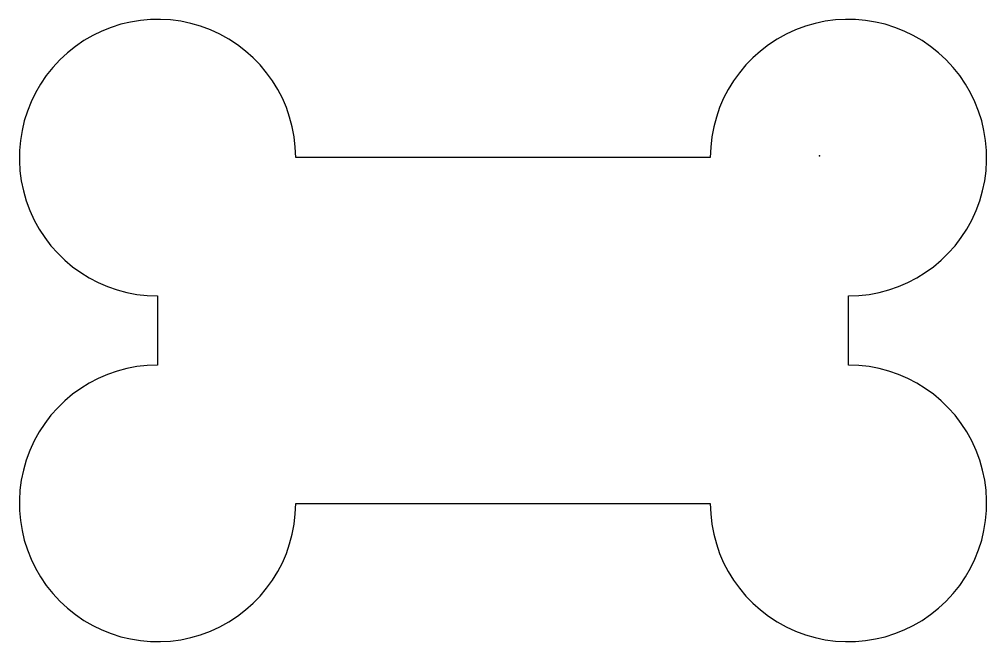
# Model space of a CAD drawing. Extents: x -20 to 120, y -20 to 70.
import ezdxf

# ---------------------------------------------------------------- set-up
doc = ezdxf.new("R2010")
doc.units = 0
doc.layers.get('0').update_dxf_attribs({"color": 250, "linetype": 'CONTINUOUS'})

msp = doc.modelspace()

# ---------------------------------------------------------------- linework, layer by layer
msp.add_lwpolyline([(80, 0, 2.414214), (100, 20), (100, 30, 2.414214), (80, 50), (20, 50, 2.414214), (0, 30), (0, 20, 2.414214), (20, 0)], format="xyb", close=True)
msp.add_point((95.81, 50.28))

doc.saveas('drawing.dxf')
